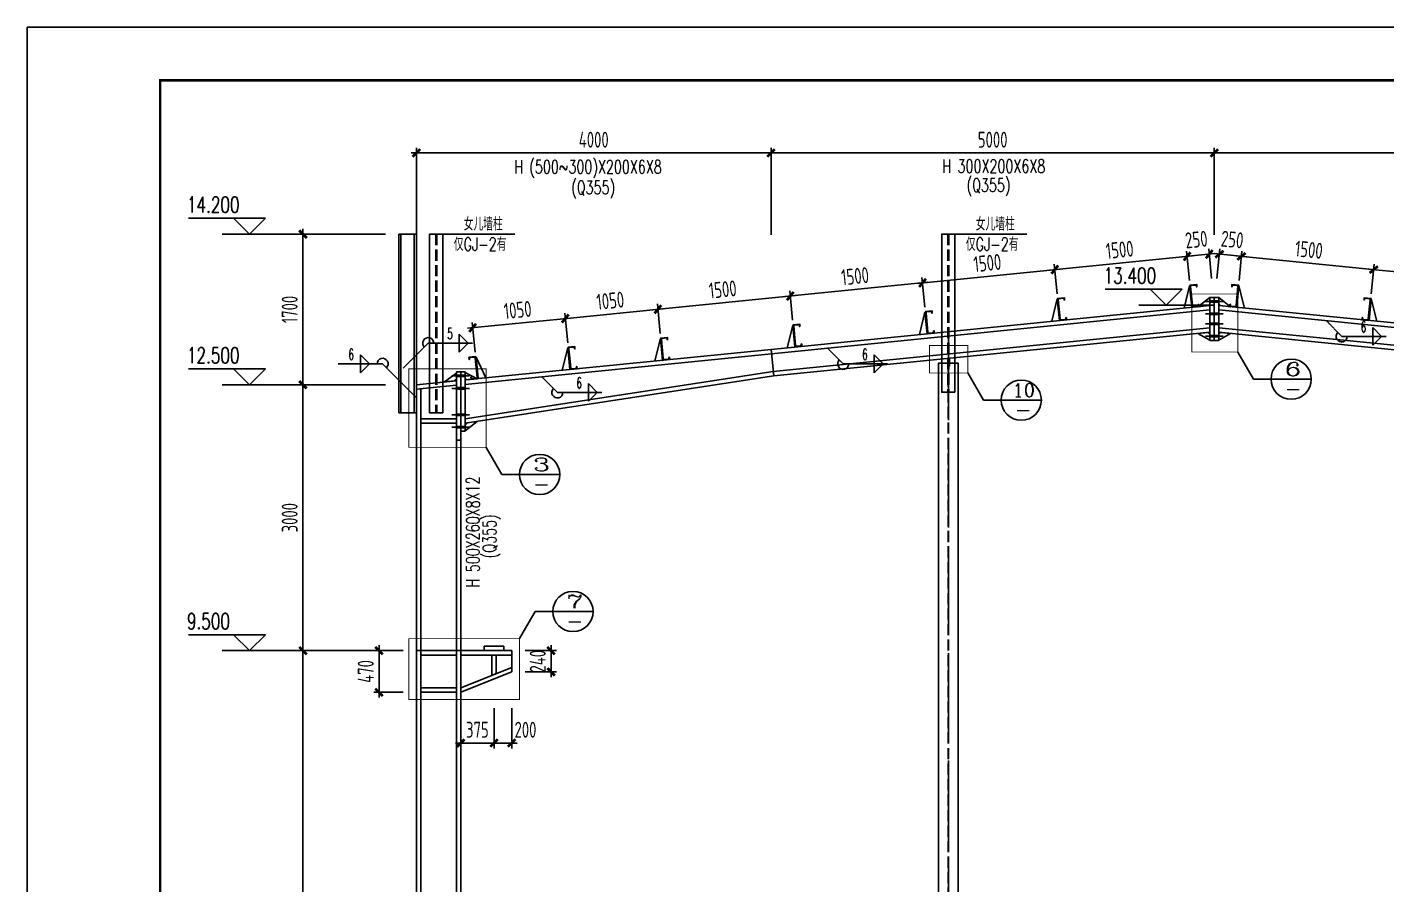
# Model space of a CAD drawing. Extents: x -1389621 to 57380, y -92505 to 283644.
# Drawn here: x -173839 to -143164, y 3862 to 23220 of the extents above; entities that cross this region are included whole.
import ezdxf
from ezdxf.enums import TextEntityAlignment as Align

# ---------------------------------------------------------------- set-up
doc = ezdxf.new("R2010")
doc.units = 0
doc.header["$LTSCALE"] = 100
doc.header["$MEASUREMENT"] = 0
doc.linetypes.add('DASH', pattern=[0.35, 0.25, -0.1])
doc.linetypes.add('DOTE', pattern=[2.42, 2, -0.2, 0.02, -0.2])
doc.layers.get('0').update_dxf_attribs({"linetype": 'CONTINUOUS'})
doc.layers.get('Defpoints').update_dxf_attribs({"linetype": 'CONTINUOUS'})
for name, color, linetype in [('114', 2, 'CONTINUOUS'), ('14', 2, 'CONTINUOUS'), ('BORDER', 7, 'CONTINUOUS'), ('DIM', 3, 'CONTINUOUS'), ('DIM_ELEV', 3, 'CONTINUOUS'), ('DIM_IDEN', 3, 'CONTINUOUS'), ('DOTE', 1, 'DOTE'), ('J', 4, 'CONTINUOUS'), ('柱子', 3, 'CONTINUOUS'), ('焊缝标注', 253, 'CONTINUOUS')]:
    doc.layers.add(name, color=color, linetype=linetype)
doc.layers.add('PUB_TEXT', color=7, linetype='CONTINUOUS', lineweight=15)
doc.styles.add('_TCH_DIM', font='SIMPLEX', dxfattribs={"bigfont": 'GBCBIG'})
doc.styles.add('_TCH_LABEL', font='COMPLEX', dxfattribs={"bigfont": 'GBCBIG'})
doc.styles.add('HZ1', font='simplex.shx', dxfattribs={"width": 0.7, "height": 888, "bigfont": 'fjktxt.shx'})
doc.styles.get("Standard").update_dxf_attribs({"font": 'txt', "height": 3, "bigfont": 'hztxt'})
doc.styles.add('TSSD_Dimension', font='tssdeng.shx', dxfattribs={"width": 0.7, "bigfont": 'hztxt.shx'})
doc.dimstyles.new('TSSD_100_100', dxfattribs={"dimtxt": 300, "dimasz": 100, "dimexe": 100, "dimexo": 250, "dimgap": 100, "dimtad": 1, "dimdec": 0, "dimzin": 0, "dimdsep": 46, "dimtxsty": 'TSSD_Dimension', "dimblk": 'ARCHTICK', "dimblk1": 'ARCHTICK', "dimblk2": 'ARCHTICK', "dimcen": 0, "dimdle": 100, "dimclrt": 7, "dimadec": 0, "dimazin": 0, "dimtfac": 1, "dimtdec": 0, "dimtix": 1, "dimtmove": 2, "dimatfit": 3, "dimfxl": 0, "dimtolj": 1, "dimtzin": 0, "dimarcsym": 0})

# ---------------------------------------------------------------- blocks, each defined once
blk = doc.blocks.new('_ArchTick')
at = {"color": 0, "linetype": 'ByBlock'}
blk.add_lwpolyline([(-0.71, -0.71, 0.5, 0.5, 0), (0.71, 0.71, 0.5, 0.5, 0)], format="xyseb", dxfattribs=at)
blk = doc.blocks.new('*D3')
at = {"layer": 'Defpoints', "color": 0, "ltscale": 100}
for p in [(-165457, 15148), (-167617, 9148), (-165457, 9148)]:
    blk.add_point(p, dxfattribs=at)
at = {"layer": 'DIM', "color": 0, "lineweight": -2, "ltscale": 100}
for p, q in [((-165757, 15148), (-167737, 15148)), ((-167617, 15268), (-167617, 9028)), ((-165757, 9148), (-167737, 9148))]:
    blk.add_line(p, q, dxfattribs=at)
at = {"layer": 'DIM', "color": 0, "lineweight": -2, "ltscale": 100, "xscale": 120, "yscale": 120, "zscale": 120}
for p, rotation in [((-167617, 15148), 90), ((-167617, 9148), 270)]:
    blk.add_blockref('_ArchTick', p, dxfattribs=dict(at, rotation=rotation))
at = {"layer": 'DIM', "color": 7, "ltscale": 100, "insert": (-167917, 12148), "char_height": 360, "attachment_point": 5, "rotation": 90, "style": 'TSSD_Dimension'}
blk.add_mtext('\\A1;3000', dxfattribs=at)
blk = doc.blocks.new('*D4')
at = {"layer": 'Defpoints', "color": 0, "ltscale": 100}
for p in [(-165457, 9148), (-167617, -9852), (-165457, -9852)]:
    blk.add_point(p, dxfattribs=at)
at = {"layer": 'DIM', "color": 0, "lineweight": -2, "ltscale": 100}
for p, q in [((-167617, 9268), (-167617, -9972)), ((-165757, 9148), (-167737, 9148)), ((-165757, -9852), (-167737, -9852))]:
    blk.add_line(p, q, dxfattribs=at)
at = {"layer": 'DIM', "color": 0, "lineweight": -2, "ltscale": 100, "xscale": 120, "yscale": 120, "zscale": 120}
for p, rotation in [((-167617, 9148), 90), ((-167617, -9852), 270)]:
    blk.add_blockref('_ArchTick', p, dxfattribs=dict(at, rotation=rotation))
at = {"layer": 'DIM', "color": 7, "ltscale": 100, "insert": (-167917, -352), "char_height": 360, "attachment_point": 5, "rotation": 90, "style": 'TSSD_Dimension'}
blk.add_mtext('\\A1;9650', dxfattribs=at)
blk = doc.blocks.new('*D18')
at = {"layer": 'Defpoints', "color": 0, "ltscale": 100}
for p in [(-157057, 20380), (-165057, 18236), (-157057, 18236)]:
    blk.add_point(p, dxfattribs=at)
at = {"layer": 'DIM', "color": 0, "lineweight": -2, "ltscale": 100}
for p, q in [((-165177, 20380), (-156937, 20380)), ((-165057, 18536), (-165057, 20500)), ((-157057, 18536), (-157057, 20500))]:
    blk.add_line(p, q, dxfattribs=at)
at = {"layer": 'DIM', "color": 0, "lineweight": -2, "ltscale": 100, "xscale": 120, "yscale": 120, "zscale": 120, "rotation": 180}
blk.add_blockref('_ArchTick', (-165057, 20380), dxfattribs=at)
at = {"layer": 'DIM', "color": 0, "lineweight": -2, "ltscale": 100, "xscale": 120, "yscale": 120, "zscale": 120}
blk.add_blockref('_ArchTick', (-157057, 20380), dxfattribs=at)
at = {"layer": 'DIM', "color": 7, "ltscale": 100, "insert": (-161057, 20680), "char_height": 360, "attachment_point": 5, "style": 'TSSD_Dimension'}
blk.add_mtext('\\A1;4000', dxfattribs=at)
blk = doc.blocks.new('*D19')
at = {"layer": 'Defpoints', "color": 0, "ltscale": 100}
for p in [(-147057, 20380), (-157057, 18236), (-147057, 18236)]:
    blk.add_point(p, dxfattribs=at)
at = {"layer": 'DIM', "color": 0, "lineweight": -2, "ltscale": 100}
for p, q in [((-157177, 20380), (-146937, 20380)), ((-157057, 18536), (-157057, 20500)), ((-147057, 18536), (-147057, 20500))]:
    blk.add_line(p, q, dxfattribs=at)
at = {"layer": 'DIM', "color": 0, "lineweight": -2, "ltscale": 100, "xscale": 120, "yscale": 120, "zscale": 120, "rotation": 180}
blk.add_blockref('_ArchTick', (-157057, 20380), dxfattribs=at)
at = {"layer": 'DIM', "color": 0, "lineweight": -2, "ltscale": 100, "xscale": 120, "yscale": 120, "zscale": 120}
blk.add_blockref('_ArchTick', (-147057, 20380), dxfattribs=at)
at = {"layer": 'DIM', "color": 7, "ltscale": 100, "insert": (-152057, 20680), "char_height": 360, "attachment_point": 5, "style": 'TSSD_Dimension'}
blk.add_mtext('\\A1;5000', dxfattribs=at)
blk = doc.blocks.new('*D20')
at = {"layer": 'Defpoints', "color": 0, "ltscale": 100}
for p in [(-137057, 20380), (-147057, 18236), (-137057, 18236)]:
    blk.add_point(p, dxfattribs=at)
at = {"layer": 'DIM', "color": 0, "lineweight": -2, "ltscale": 100}
for p, q in [((-147177, 20380), (-136937, 20380)), ((-147057, 18536), (-147057, 20500)), ((-137057, 18536), (-137057, 20500))]:
    blk.add_line(p, q, dxfattribs=at)
at = {"layer": 'DIM', "color": 0, "lineweight": -2, "ltscale": 100, "xscale": 120, "yscale": 120, "zscale": 120, "rotation": 180}
blk.add_blockref('_ArchTick', (-147057, 20380), dxfattribs=at)
at = {"layer": 'DIM', "color": 0, "lineweight": -2, "ltscale": 100, "xscale": 120, "yscale": 120, "zscale": 120}
blk.add_blockref('_ArchTick', (-137057, 20380), dxfattribs=at)
at = {"layer": 'DIM', "color": 7, "ltscale": 100, "insert": (-142057, 20680), "char_height": 360, "attachment_point": 5, "style": 'TSSD_Dimension'}
blk.add_mtext('\\A1;5000', dxfattribs=at)
blk = doc.blocks.new('A$C006D4F7D')
for p, q in [((54, 200), (0, 0)), ((54, 200), (58, 200)), ((70, 6), (54, 200)), ((74, 6), (58, 205))]:
    blk.add_line(p, q)
at = {"layer": 'J'}
blk.add_lwpolyline([(128, 24), (128, 30), (132, 31), (134, 11), (74, 6), (58, 205), (118, 210), (119, 190), (115, 190), (115, 196, 0.414214), (104, 205), (72, 202, 0.414214), (63, 192), (77, 20, 0.414214), (87, 11), (119, 14, 0.414214)], format="xyb", close=True, dxfattribs=at)
blk = doc.blocks.new('*D27')
at = {"layer": 'Defpoints', "color": 0, "ltscale": 100}
for p in [(-147171, 18096), (-147584, 17201), (-147087, 17251)]:
    blk.add_point(p, dxfattribs=at)
at = {"layer": 'DIM', "color": 0, "lineweight": -2, "ltscale": 100}
for p, q in [((-147788, 18034), (-147052, 18108)), ((-147614, 17500), (-147681, 18166)), ((-147117, 17549), (-147183, 18216))]:
    blk.add_line(p, q, dxfattribs=at)
at = {"layer": 'DIM', "color": 0, "lineweight": -2, "ltscale": 100, "xscale": 120, "yscale": 120, "zscale": 120}
for p, rotation in [((-147669, 18046), 185.7106062527718), ((-147171, 18096), 5.710606252771777)]:
    blk.add_blockref('_ArchTick', p, dxfattribs=dict(at, rotation=rotation))
at = {"layer": 'DIM', "color": 7, "ltscale": 100, "insert": (-147462, 18426), "char_height": 360, "attachment_point": 5, "rotation": 5.7106, "style": 'TSSD_Dimension'}
blk.add_mtext('\\A1;250', dxfattribs=at)
blk = doc.blocks.new('*D28')
at = {"layer": 'Defpoints', "color": 0, "ltscale": 100}
for p in [(-147669, 18046), (-147584, 17201), (-150570, 16903)]:
    blk.add_point(p, dxfattribs=at)
at = {"layer": 'DIM', "color": 0, "lineweight": -2, "ltscale": 100}
for p, q in [((-147614, 17500), (-147681, 18166)), ((-150773, 17736), (-147550, 18058)), ((-150599, 17201), (-150666, 17867))]:
    blk.add_line(p, q, dxfattribs=at)
at = {"layer": 'DIM', "color": 0, "lineweight": -2, "ltscale": 100, "xscale": 120, "yscale": 120, "zscale": 120}
for p, rotation in [((-147669, 18046), 5.710606252771777), ((-150654, 17748), 185.7106062527718)]:
    blk.add_blockref('_ArchTick', p, dxfattribs=dict(at, rotation=rotation))
at = {"layer": 'DIM', "color": 7, "ltscale": 100, "insert": (-149191, 18196), "char_height": 360, "attachment_point": 5, "rotation": 5.7106, "style": 'TSSD_Dimension'}
blk.add_mtext('\\A1;1500', dxfattribs=at)
blk = doc.blocks.new('*D29')
at = {"layer": 'Defpoints', "color": 0, "ltscale": 100}
for p in [(-150654, 17748), (-150570, 16903), (-153555, 16604)]:
    blk.add_point(p, dxfattribs=at)
at = {"layer": 'DIM', "color": 0, "lineweight": -2, "ltscale": 100}
for p, q in [((-150599, 17201), (-150666, 17867)), ((-153759, 17437), (-150535, 17760)), ((-153585, 16903), (-153651, 17569))]:
    blk.add_line(p, q, dxfattribs=at)
at = {"layer": 'DIM', "color": 0, "lineweight": -2, "ltscale": 100, "xscale": 120, "yscale": 120, "zscale": 120}
for p, rotation in [((-150654, 17748), 5.710606252771752), ((-153639, 17449), 185.7106062527718)]:
    blk.add_blockref('_ArchTick', p, dxfattribs=dict(at, rotation=rotation))
at = {"layer": 'DIM', "color": 7, "ltscale": 100, "insert": (-152176, 17897), "char_height": 360, "attachment_point": 5, "rotation": 5.7106, "style": 'TSSD_Dimension'}
blk.add_mtext('\\A1;1500', dxfattribs=at)
blk = doc.blocks.new('*D30')
at = {"layer": 'Defpoints', "color": 0, "ltscale": 100}
for p in [(-153639, 17449), (-153555, 16604), (-156540, 16306)]:
    blk.add_point(p, dxfattribs=at)
at = {"layer": 'DIM', "color": 0, "lineweight": -2, "ltscale": 100}
for p, q in [((-153585, 16903), (-153651, 17569)), ((-156744, 17139), (-153520, 17461)), ((-156570, 16604), (-156636, 17270))]:
    blk.add_line(p, q, dxfattribs=at)
at = {"layer": 'DIM', "color": 0, "lineweight": -2, "ltscale": 100, "xscale": 120, "yscale": 120, "zscale": 120}
for p, rotation in [((-153639, 17449), 5.710606252771675), ((-156624, 17151), 185.7106062527717)]:
    blk.add_blockref('_ArchTick', p, dxfattribs=dict(at, rotation=rotation))
at = {"layer": 'DIM', "color": 7, "ltscale": 100, "insert": (-155162, 17599), "char_height": 360, "attachment_point": 5, "rotation": 5.7106, "style": 'TSSD_Dimension'}
blk.add_mtext('\\A1;1500', dxfattribs=at)
blk = doc.blocks.new('*D31')
at = {"layer": 'Defpoints', "color": 0, "ltscale": 100}
for p in [(-156624, 17151), (-156540, 16306), (-159525, 16007)]:
    blk.add_point(p, dxfattribs=at)
at = {"layer": 'DIM', "color": 0, "lineweight": -2, "ltscale": 100}
for p, q in [((-156570, 16604), (-156636, 17270)), ((-159729, 16840), (-156505, 17163)), ((-159555, 16306), (-159621, 16972))]:
    blk.add_line(p, q, dxfattribs=at)
at = {"layer": 'DIM', "color": 0, "lineweight": -2, "ltscale": 100, "xscale": 120, "yscale": 120, "zscale": 120}
for p, rotation in [((-156624, 17151), 5.710606252771854), ((-159609, 16852), 185.7106062527719)]:
    blk.add_blockref('_ArchTick', p, dxfattribs=dict(at, rotation=rotation))
at = {"layer": 'DIM', "color": 7, "ltscale": 100, "insert": (-158147, 17300), "char_height": 360, "attachment_point": 5, "rotation": 5.7106, "style": 'TSSD_Dimension'}
blk.add_mtext('\\A1;1500', dxfattribs=at)
blk = doc.blocks.new('*D32')
at = {"layer": 'Defpoints', "color": 0, "ltscale": 100}
for p in [(-159609, 16852), (-159525, 16007), (-161614, 15798)]:
    blk.add_point(p, dxfattribs=at)
at = {"layer": 'DIM', "color": 0, "lineweight": -2, "ltscale": 100}
for p, q in [((-159555, 16306), (-159621, 16972)), ((-161818, 16631), (-159490, 16864)), ((-161644, 16097), (-161711, 16763))]:
    blk.add_line(p, q, dxfattribs=at)
at = {"layer": 'DIM', "color": 0, "lineweight": -2, "ltscale": 100, "xscale": 120, "yscale": 120, "zscale": 120}
for p, rotation in [((-159609, 16852), 5.710606252771726), ((-161699, 16643), 185.7106062527717)]:
    blk.add_blockref('_ArchTick', p, dxfattribs=dict(at, rotation=rotation))
at = {"layer": 'DIM', "color": 7, "ltscale": 100, "insert": (-160684, 17046), "char_height": 360, "attachment_point": 5, "rotation": 5.7106, "style": 'TSSD_Dimension'}
blk.add_mtext('\\A1;1050', dxfattribs=at)
blk = doc.blocks.new('*D33')
at = {"layer": 'Defpoints', "color": 0, "ltscale": 100}
for p in [(-161699, 16643), (-161614, 15798), (-163704, 15589)]:
    blk.add_point(p, dxfattribs=at)
at = {"layer": 'DIM', "color": 0, "lineweight": -2, "ltscale": 100}
for p, q in [((-163908, 16423), (-161580, 16655)), ((-161644, 16097), (-161711, 16763)), ((-163734, 15888), (-163801, 16554))]:
    blk.add_line(p, q, dxfattribs=at)
at = {"layer": 'DIM', "color": 0, "lineweight": -2, "ltscale": 100, "xscale": 120, "yscale": 120, "zscale": 120}
for p, rotation in [((-161699, 16643), 5.71060625277174), ((-163789, 16434), 185.7106062527717)]:
    blk.add_blockref('_ArchTick', p, dxfattribs=dict(at, rotation=rotation))
at = {"layer": 'DIM', "color": 7, "ltscale": 100, "insert": (-162774, 16837), "char_height": 360, "attachment_point": 5, "rotation": 5.7106, "style": 'TSSD_Dimension'}
blk.add_mtext('\\A1;1050', dxfattribs=at)
blk = doc.blocks.new('*D35')
at = {"layer": 'Defpoints', "color": 0, "ltscale": 100}
for p in [(-146942, 18096), (-147026, 17251), (-146529, 17201)]:
    blk.add_point(p, dxfattribs=at)
at = {"layer": 'DIM', "color": 0, "lineweight": -2, "ltscale": 100}
for p, q in [((-146325, 18034), (-147061, 18108)), ((-146997, 17549), (-146930, 18216)), ((-146499, 17500), (-146432, 18166))]:
    blk.add_line(p, q, dxfattribs=at)
at = {"layer": 'DIM', "color": 0, "lineweight": -2, "ltscale": 100, "xscale": 120, "yscale": 120, "zscale": 120}
for p, rotation in [((-146942, 18096), 174.2893937472282), ((-146444, 18046), 354.2893937472282)]:
    blk.add_blockref('_ArchTick', p, dxfattribs=dict(at, rotation=rotation))
at = {"layer": 'DIM', "color": 7, "ltscale": 100, "insert": (-146651, 18426), "char_height": 360, "attachment_point": 5, "rotation": 354.2894, "style": 'TSSD_Dimension'}
blk.add_mtext('\\A1;250', dxfattribs=at)
blk = doc.blocks.new('*D36')
at = {"layer": 'Defpoints', "color": 0, "ltscale": 100}
for p in [(-146444, 18046), (-146529, 17201), (-143544, 16903)]:
    blk.add_point(p, dxfattribs=at)
at = {"layer": 'DIM', "color": 0, "lineweight": -2, "ltscale": 100}
for p, q in [((-146499, 17500), (-146432, 18166)), ((-143340, 17736), (-146564, 18058)), ((-143514, 17201), (-143447, 17867))]:
    blk.add_line(p, q, dxfattribs=at)
at = {"layer": 'DIM', "color": 0, "lineweight": -2, "ltscale": 100, "xscale": 120, "yscale": 120, "zscale": 120}
for p, rotation in [((-146444, 18046), 174.2893937472282), ((-143459, 17748), 354.2893937472282)]:
    blk.add_blockref('_ArchTick', p, dxfattribs=dict(at, rotation=rotation))
at = {"layer": 'DIM', "color": 7, "ltscale": 100, "insert": (-144922, 18196), "char_height": 360, "attachment_point": 5, "rotation": 354.2894, "style": 'TSSD_Dimension'}
blk.add_mtext('\\A1;1500', dxfattribs=at)
blk = doc.blocks.new('*D37')
at = {"layer": 'Defpoints', "color": 0, "ltscale": 100}
for p in [(-143459, 17748), (-143544, 16903), (-140559, 16604)]:
    blk.add_point(p, dxfattribs=at)
at = {"layer": 'DIM', "color": 0, "lineweight": -2, "ltscale": 100}
for p, q in [((-143514, 17201), (-143447, 17867)), ((-140355, 17437), (-143579, 17760)), ((-140529, 16903), (-140462, 17569))]:
    blk.add_line(p, q, dxfattribs=at)
at = {"layer": 'DIM', "color": 0, "lineweight": -2, "ltscale": 100, "xscale": 120, "yscale": 120, "zscale": 120}
for p, rotation in [((-143459, 17748), 174.2893937472282), ((-140474, 17449), 354.2893937472282)]:
    blk.add_blockref('_ArchTick', p, dxfattribs=dict(at, rotation=rotation))
at = {"layer": 'DIM', "color": 7, "ltscale": 100, "insert": (-141937, 17897), "char_height": 360, "attachment_point": 5, "rotation": 354.2894, "style": 'TSSD_Dimension'}
blk.add_mtext('\\A1;1500', dxfattribs=at)
blk = doc.blocks.new('*D55')
at = {"layer": 'Defpoints', "color": 0, "ltscale": 100}
for p in [(-165457, 18548), (-167617, 15148), (-165457, 15148)]:
    blk.add_point(p, dxfattribs=at)
at = {"layer": 'DIM', "color": 0, "lineweight": -2, "ltscale": 100}
for p, q in [((-165757, 18548), (-167737, 18548)), ((-167617, 18668), (-167617, 15028)), ((-165757, 15148), (-167737, 15148))]:
    blk.add_line(p, q, dxfattribs=at)
at = {"layer": 'DIM', "color": 0, "lineweight": -2, "ltscale": 100, "xscale": 120, "yscale": 120, "zscale": 120}
for p, rotation in [((-167617, 18548), 90), ((-167617, 15148), 270)]:
    blk.add_blockref('_ArchTick', p, dxfattribs=dict(at, rotation=rotation))
at = {"layer": 'DIM', "color": 7, "ltscale": 100, "insert": (-167917, 16848), "char_height": 360, "attachment_point": 5, "rotation": 90, "style": 'TSSD_Dimension'}
blk.add_mtext('\\A1;1700', dxfattribs=at)
blk = doc.blocks.new('*D91')
at = {"layer": 'Defpoints', "color": 0, "ltscale": 100}
for p in [(-165057, 9148), (-165901, 8208), (-165057, 8208)]:
    blk.add_point(p, dxfattribs=at)
at = {"layer": 'DIM', "color": 0, "lineweight": -2, "ltscale": 100}
for p, q in [((-165901, 9268), (-165901, 8088)), ((-165357, 9148), (-166021, 9148)), ((-165357, 8208), (-166021, 8208))]:
    blk.add_line(p, q, dxfattribs=at)
at = {"layer": 'DIM', "color": 0, "lineweight": -2, "ltscale": 100, "xscale": 120, "yscale": 120, "zscale": 120}
for p, rotation in [((-165901, 9148), 90), ((-165901, 8208), 270)]:
    blk.add_blockref('_ArchTick', p, dxfattribs=dict(at, rotation=rotation))
at = {"layer": 'DIM', "color": 7, "ltscale": 100, "insert": (-166201, 8678), "char_height": 360, "attachment_point": 5, "rotation": 90, "style": 'TSSD_Dimension'}
blk.add_mtext('\\A1;470', dxfattribs=at)
blk = doc.blocks.new('*D92')
at = {"layer": 'Defpoints', "color": 0, "ltscale": 100}
for p in [(-163307, 8150), (-162907, 8150), (-163307, 7062)]:
    blk.add_point(p, dxfattribs=at)
at = {"layer": 'DIM', "color": 0, "lineweight": -2, "ltscale": 100}
for p, q in [((-163307, 7850), (-163307, 6942)), ((-162907, 7850), (-162907, 6942)), ((-162787, 7062), (-163427, 7062))]:
    blk.add_line(p, q, dxfattribs=at)
at = {"layer": 'DIM', "color": 0, "lineweight": -2, "ltscale": 100, "xscale": 120, "yscale": 120, "zscale": 120, "rotation": 180}
blk.add_blockref('_ArchTick', (-163307, 7062), dxfattribs=at)
at = {"layer": 'DIM', "color": 0, "lineweight": -2, "ltscale": 100, "xscale": 120, "yscale": 120, "zscale": 120}
blk.add_blockref('_ArchTick', (-162907, 7062), dxfattribs=at)
at = {"layer": 'DIM', "color": 7, "ltscale": 100, "insert": (-162597, 7362), "char_height": 360, "attachment_point": 5, "style": 'TSSD_Dimension'}
blk.add_mtext('\\A1;200', dxfattribs=at)
blk = doc.blocks.new('*D93')
at = {"layer": 'Defpoints', "color": 0, "ltscale": 100}
for p in [(-164057, 8150), (-163307, 8150), (-164057, 7062)]:
    blk.add_point(p, dxfattribs=at)
at = {"layer": 'DIM', "color": 0, "lineweight": -2, "ltscale": 100}
for p, q in [((-164057, 7850), (-164057, 6942)), ((-163307, 7850), (-163307, 6942)), ((-164057, 7062), (-164177, 7062)), ((-163307, 7062), (-164057, 7062)), ((-163307, 7062), (-163187, 7062))]:
    blk.add_line(p, q, dxfattribs=at)
at = {"layer": 'DIM', "color": 0, "lineweight": -2, "ltscale": 100, "xscale": 120, "yscale": 120, "zscale": 120}
blk.add_blockref('_ArchTick', (-164057, 7062), dxfattribs=at)
at = {"layer": 'DIM', "color": 0, "lineweight": -2, "ltscale": 100, "xscale": 120, "yscale": 120, "zscale": 120, "rotation": 180}
blk.add_blockref('_ArchTick', (-163307, 7062), dxfattribs=at)
at = {"layer": 'DIM', "color": 7, "ltscale": 100, "insert": (-163682, 7362), "char_height": 360, "attachment_point": 5, "style": 'TSSD_Dimension'}
blk.add_mtext('\\A1;375', dxfattribs=at)
blk = doc.blocks.new('*D94')
at = {"layer": 'Defpoints', "color": 0, "ltscale": 100}
for p in [(-162907, 9148), (-162020, 9148), (-162907, 8668)]:
    blk.add_point(p, dxfattribs=at)
at = {"layer": 'DIM', "color": 0, "lineweight": -2, "ltscale": 100}
for p, q in [((-162020, 9148), (-162020, 9268)), ((-162607, 9148), (-161900, 9148)), ((-162020, 8668), (-162020, 9148)), ((-162607, 8668), (-161900, 8668)), ((-162020, 8668), (-162020, 8548))]:
    blk.add_line(p, q, dxfattribs=at)
at = {"layer": 'DIM', "color": 0, "lineweight": -2, "ltscale": 100, "xscale": 120, "yscale": 120, "zscale": 120}
for p, rotation in [((-162020, 9148), 270), ((-162020, 8668), 90)]:
    blk.add_blockref('_ArchTick', p, dxfattribs=dict(at, rotation=rotation))
at = {"layer": 'DIM', "color": 7, "ltscale": 100, "insert": (-162320, 8908), "char_height": 360, "attachment_point": 5, "rotation": 90, "style": 'TSSD_Dimension'}
blk.add_mtext('\\A1;240', dxfattribs=at)

msp = doc.modelspace()

# ---------------------------------------------------------------- linework, layer by layer
at = {"ltscale": 100}
for p, q in [((-164459.2, 18548.223), (-162839.497, 18548.223)), ((-152907.057, 18548.223), (-151287.353, 18548.223))]:
    msp.add_line(p, q, dxfattribs=at)
at = {"layer": '114'}
for p, q in [((-147256.651, 17028.222), (-146856.651, 17028.222)), ((-147256.651, 16747.722), (-146856.651, 16747.722)), ((-147256.651, 16525.725), (-146856.651, 16525.725)), ((-147256.651, 16245.232), (-146856.651, 16245.232)), ((-164256.653, 15348.223), (-163856.653, 15348.223)), ((-164256.653, 15067.724), (-163856.653, 15067.724)), ((-164256.653, 14471.38), (-163856.653, 14471.38)), ((-164256.653, 14190.203), (-163856.653, 14190.203))]:
    msp.add_line(p, q, dxfattribs=at)
at = {"layer": '114', "color": 1, "const_width": 70}
for points in [[(-147156.651, 17028.222), (-146956.651, 17028.222)], [(-147156.651, 16747.722), (-146956.651, 16747.722)], [(-147156.651, 16525.725), (-146956.651, 16525.725)], [(-147156.651, 16245.232), (-146956.651, 16245.232)], [(-164156.653, 15348.223), (-163956.653, 15348.223)], [(-164156.653, 15067.724), (-163956.653, 15067.724)], [(-164156.653, 14471.38), (-163956.653, 14471.38)], [(-164156.653, 14190.203), (-163956.653, 14190.203)]]:
    msp.add_lwpolyline(points, dxfattribs=at)
at = {"layer": '14'}
for p, q in [((-147425.311, 16911.358), (-147156.651, 17118.224)), ((-147196.452, 16934.246), (-147425.311, 16911.358)), ((-147156.651, 16978.222), (-147196.452, 16934.246)), ((-147156.651, 17118.224), (-147156.651, 16978.222)), ((-147156.651, 17118.224), (-147056.651, 17118.224)), ((-147156.651, 16148.223), (-147156.651, 17118.224)), ((-147056.651, 17118.224), (-147056.651, 16148.223)), ((-147056.651, 17118.224), (-146956.651, 17118.224)), ((-147056.651, 16148.223), (-147056.651, 17118.224)), ((-146956.651, 17118.224), (-146687.991, 16911.358)), ((-146956.651, 16978.222), (-146956.651, 17118.224)), ((-146956.651, 17118.224), (-146956.651, 16148.223)), ((-146916.85, 16934.246), (-146956.651, 16978.222)), ((-146687.991, 16911.358), (-146916.85, 16934.246)), ((-147425.311, 16308.367), (-147196.452, 16331.255)), ((-147156.651, 16155.23), (-147425.311, 16308.367)), ((-147196.452, 16331.255), (-147156.651, 16295.232)), ((-147156.651, 16295.232), (-147156.651, 16155.23)), ((-146956.651, 16295.232), (-146916.85, 16331.255)), ((-146687.991, 16308.367), (-146956.651, 16155.23)), ((-146956.651, 16155.23), (-146956.651, 16295.232)), ((-146916.85, 16331.255), (-146687.991, 16308.367)), ((-147056.651, 16148.223), (-147156.651, 16148.223)), ((-146956.651, 16148.223), (-147056.651, 16148.223)), ((-164425.313, 15211.358), (-164156.653, 15408.22)), ((-164156.653, 15436.974), (-164056.653, 15436.974)), ((-164156.653, 13900.207), (-164156.653, 15436.974)), ((-164156.653, 15408.22), (-164156.653, 15278.222)), ((-164056.653, 15436.974), (-163956.653, 15436.974)), ((-164056.653, 14100.207), (-164056.653, 15436.974)), ((-164056.653, 15436.974), (-164056.653, 13900.207)), ((-163956.653, 15436.974), (-163956.653, 14100.207)), ((-163956.653, 15428.222), (-163687.993, 15285.088)), ((-163956.653, 15298.223), (-163956.653, 15428.222)), ((-165056.653, 15148.223), (-164156.653, 15238.225)), ((-165056.653, 15047.722), (-165056.653, 15148.223)), ((-164156.653, 15137.725), (-165056.653, 15047.722)), ((-164196.455, 15234.246), (-164425.313, 15211.358)), ((-164156.653, 15278.222), (-164196.455, 15234.246)), ((-164156.653, 15238.225), (-164156.653, 15137.725)), ((-163916.852, 15262.2), (-163956.653, 15298.223)), ((-163687.993, 15285.088), (-163916.852, 15262.2)), ((-164956.653, 14280.791), (-164956.653, 14380.791)), ((-164956.653, 14380.791), (-164156.653, 14380.791)), ((-164156.653, 14280.791), (-164956.653, 14280.791)), ((-164156.653, 14380.791), (-164156.653, 14280.791)), ((-163689.794, 14321.27), (-163956.653, 14110.204)), ((-163956.653, 14240.203), (-163917.119, 14286.291)), ((-163956.653, 14110.204), (-163956.653, 14240.203)), ((-163917.119, 14286.291), (-163689.794, 14321.27)), ((-164056.653, 13900.207), (-164156.653, 13900.207)), ((-163956.653, 14100.207), (-164056.653, 14100.207)), ((-163526.654, 9148.223), (-163526.654, 9248.223)), ((-163526.654, 9248.223), (-163086.654, 9248.223)), ((-163086.654, 9248.223), (-163086.654, 9148.223)), ((-164956.654, 9048.223), (-164956.654, 9148.223)), ((-164956.654, 9148.223), (-164156.654, 9148.223)), ((-164156.654, 9048.223), (-164956.654, 9048.223)), ((-164156.654, 9148.223), (-164156.654, 9048.223)), ((-164056.654, 9048.223), (-164056.654, 9148.223)), ((-164056.654, 9148.223), (-162906.654, 9148.223)), ((-162906.654, 9048.223), (-164056.654, 9048.223)), ((-164056.654, 9048.223), (-164056.654, 8308.223)), ((-162906.654, 9048.223), (-164056.654, 9048.223)), ((-163086.654, 9148.223), (-163526.654, 9148.223)), ((-163356.654, 9048.223), (-163256.654, 9048.223)), ((-163356.654, 8588.222), (-163356.654, 9048.223)), ((-163256.654, 9048.223), (-163256.654, 8628.222)), ((-162906.654, 9148.223), (-162906.654, 9048.223)), ((-162906.654, 8768.224), (-162906.654, 9048.223)), ((-164056.654, 8308.223), (-162906.654, 8768.224)), ((-164056.654, 8308.223), (-162906.654, 8768.224)), ((-162906.654, 8668.224), (-164056.654, 8208.223)), ((-163256.654, 8628.222), (-163356.654, 8588.222)), ((-162906.654, 8768.224), (-162906.654, 8668.224)), ((-164956.654, 8208.223), (-164956.654, 8308.223)), ((-164956.654, 8308.223), (-164156.654, 8308.223)), ((-164156.654, 8308.223), (-164156.654, 8208.223)), ((-164056.654, 8208.223), (-164056.654, 8308.223)), ((-164156.654, 8208.223), (-164956.654, 8208.223))]:
    msp.add_line(p, q, dxfattribs=at)
at = {"layer": 'BORDER'}
msp.add_lwpolyline([(-173838.949, -48060.427), (-173838.949, 23219.573), (-72918.949, 23219.573), (-72918.949, -48060.427)], close=True, dxfattribs=at)
at = {"layer": 'BORDER', "const_width": 60}
msp.add_lwpolyline([(-170838.949, -46860.427), (-170838.949, 22019.573), (-74118.949, 22019.573), (-74118.949, -46860.427)], close=True, dxfattribs=at)
at = {"layer": 'DIM_ELEV'}
for p, q in [((-168462.772, 18908.079), (-170199.462, 18908.079)), ((-168822.628, 18548.223), (-169182.484, 18908.079)), ((-168822.628, 18548.223), (-168462.772, 18908.079)), ((-167737.034, 18548.223), (-169439.044, 18548.223)), ((-147782.39, 17308.081), (-149519.08, 17308.081)), ((-148142.246, 16948.225), (-148502.102, 17308.081)), ((-148142.246, 16948.225), (-147782.39, 17308.081)), ((-147056.651, 16948.225), (-148758.662, 16948.225)), ((-168462.772, 15508.079), (-170199.462, 15508.079)), ((-168822.628, 15148.223), (-169182.484, 15508.079)), ((-168822.628, 15148.223), (-168462.772, 15508.079)), ((-167737.034, 15148.223), (-169439.044, 15148.223)), ((-168462.772, 9508.079), (-170199.462, 9508.079)), ((-168822.628, 9148.223), (-169182.484, 9508.079)), ((-168822.628, 9148.223), (-168462.772, 9508.079)), ((-167737.034, 9148.223), (-169439.044, 9148.223))]:
    msp.add_line(p, q, dxfattribs=at)
at = {"layer": 'DIM_IDEN'}
for p, q in [((-146173.283, 15275.36, 198.099), (-146527.48, 15888.145, 198.099)), ((-152262.909, 14801.502, 198.099), (-152617.106, 15414.287, 198.099)), ((-144867.92, 15275.36, 198.099), (-146173.283, 15275.36, 198.099)), ((-150957.546, 14801.502, 198.099), (-152262.909, 14801.502, 198.099)), ((-163129.159, 13122.578, 198.099), (-163483.357, 13735.364, 198.099)), ((-161823.796, 13122.578, 198.099), (-163129.159, 13122.578, 198.099)), ((-162377.275, 10030.836, 198.099), (-162731.472, 9418.05, 198.099)), ((-161071.912, 10030.836, 198.099), (-162377.275, 10030.836, 198.099))]:
    msp.add_line(p, q, dxfattribs=at)
for centre in [(-145321.902, 15275.36, 198.099), (-151411.528, 14801.502, 198.099), (-162277.778, 13122.578, 198.099), (-161525.894, 10030.836, 198.099)]:
    msp.add_circle(centre, 453.982, dxfattribs=at)
at = {"layer": 'DOTE', "linetype": 'DOTE', "ltscale": 10}
for p, q in [((-153056.653, 16348.224), (-153056.653, -10502.73)), ((-165056.653, 15148.223), (-165056.653, -10502.73))]:
    msp.add_line(p, q, dxfattribs=at)
at = {"layer": 'PUB_TEXT', "const_width": 20.01, "elevation": 198.099}
for points in [[(-146527.48, 15888.145), (-147564.075, 15888.145), (-147564.075, 17197.304), (-146527.48, 17197.304)], [(-152617.106, 15414.287), (-153481.354, 15414.287), (-153481.354, 16033.649), (-152617.106, 16033.649)], [(-163483.357, 13735.364), (-165226.391, 13735.364), (-165226.391, 15509.809), (-163483.357, 15509.809)], [(-162731.472, 8045.682), (-165226.391, 8045.682), (-165226.391, 9418.05), (-162731.472, 9418.05)]]:
    msp.add_lwpolyline(points, close=True, dxfattribs=at)
at = {"layer": '柱子'}
for p, q in [((-165456.653, 18548.223), (-165056.653, 18548.223)), ((-165456.653, 18548.223), (-165356.653, 18548.223)), ((-165456.653, 14513.799), (-165456.653, 18548.223)), ((-165406.653, 14513.799), (-165406.653, 18548.223)), ((-165156.653, 18548.223), (-165056.653, 18548.223)), ((-165106.653, 14513.799), (-165106.653, 18548.223)), ((-165056.653, 14513.799), (-165056.653, 18548.223)), ((-157056.653, 15948.223), (-147156.651, 16938.225)), ((-146956.651, 16938.225), (-137255.664, 15968.12)), ((-157046.703, 15848.717), (-147156.651, 16837.725)), ((-146956.651, 16837.725), (-137265.613, 15868.621)), ((-157006.901, 15450.701), (-147156.651, 16435.729)), ((-156996.951, 15351.201), (-147156.651, 16335.235)), ((-146956.651, 16435.729), (-137305.411, 15470.598)), ((-146956.651, 16335.235), (-137315.36, 15371.099)), ((-163956.653, 15258.22), (-157056.653, 15948.223)), ((-163956.653, 15157.72), (-157046.703, 15848.717)), ((-157056.653, 15948.223), (-156996.951, 15351.201)), ((-163956.653, 14381.383), (-157006.915, 15450.847)), ((-163956.653, 14280.205), (-156996.951, 15351.201)), ((-165056.653, 15047.722), (-164956.653, 15057.72)), ((-165056.653, 9148.223), (-165056.653, 15047.722)), ((-164956.653, 9148.223), (-164956.653, 15057.72)), ((-165456.653, 14513.799), (-165056.653, 14513.799)), ((-164156.653, 13900.207), (-164056.653, 13900.207)), ((-164156.653, 9148.223), (-164156.653, 13900.207)), ((-164056.653, 9148.223), (-164056.653, 13900.207)), ((-165056.654, 9148.223), (-164956.654, 9148.223)), ((-165056.653, -9751.777), (-165056.654, 9148.223)), ((-164956.654, 9148.223), (-164156.654, 9148.223)), ((-164956.653, -9751.777), (-164956.654, 9148.223)), ((-164156.654, 9148.223), (-164056.654, 9148.223)), ((-164156.653, -9751.777), (-164156.654, 9148.223)), ((-164056.653, -9751.777), (-164056.654, 9148.223))]:
    msp.add_line(p, q, dxfattribs=at)
at = {"layer": '柱子', "linetype": 'DASH', "ltscale": 10}
for p, q in [((-164619.2, 18548.223), (-164619.2, 14514.687)), ((-164599.2, 18548.223), (-164599.2, 14514.687)), ((-153067.057, 18548.223), (-153067.057, 14980.607)), ((-153047.057, 18548.223), (-153047.057, 14980.607)), ((-153062.653, -9751.777), (-153062.653, 15639.536)), ((-153050.653, -9751.777), (-153050.653, 15639.536))]:
    msp.add_line(p, q, dxfattribs=at)
at = {"layer": '柱子'}
for points in [[(-164459.2, 14514.687), (-164459.2, 18548.223), (-164759.2, 18548.223), (-164759.2, 14514.687), (-164458.797, 14514.687)], [(-152907.057, 14980.607), (-152907.057, 18548.223), (-153207.057, 18548.223), (-153207.057, 14980.607), (-152906.653, 14980.607)]]:
    msp.add_lwpolyline(points, dxfattribs=at)
for points in [[(-153050.653, 15571.014), (-153034.131, 15571.014), (-153034.131, 15745.391), (-153050.653, 15745.391)], [(-153276.653, -9751.777), (-153276.653, 15639.536), (-152836.653, 15639.536), (-152836.653, -9751.777)]]:
    msp.add_lwpolyline(points, close=True, dxfattribs=at)
at = {"layer": '焊缝标注'}
for p, q in [((-144533.891, 16595.452), (-144181.325, 16240.911)), ((-164090.742, 16287.865), (-163890.742, 16087.865)), ((-164090.742, 16087.865), (-164090.742, 16287.865)), ((-143481.325, 16440.911), (-143281.325, 16240.911)), ((-143481.325, 16240.911), (-143481.325, 16440.911)), ((-165356.653, 15522.405), (-164790.742, 16087.865)), ((-164790.742, 16087.865), (-163790.742, 16087.865)), ((-164090.742, 15887.865), (-163890.742, 16087.865)), ((-164090.742, 16087.865), (-164090.742, 15887.865)), ((-155781.993, 15975.189), (-155429.427, 15620.654)), ((-144181.325, 16240.911), (-143181.325, 16240.911)), ((-143481.325, 16040.911), (-143281.325, 16240.911)), ((-143481.325, 16240.911), (-143481.325, 16040.911)), ((-166119.416, 15620.598), (-166319.416, 15820.598)), ((-166319.416, 15620.598), (-166319.416, 15820.598)), ((-154729.427, 15820.654), (-154529.427, 15620.654)), ((-154729.427, 15620.654), (-154729.427, 15820.654)), ((-165819.416, 15620.598), (-166819.416, 15620.598)), ((-166119.416, 15620.598), (-166319.416, 15420.598)), ((-166319.416, 15620.598), (-166319.416, 15420.598)), ((-165056.653, 14856.011), (-165819.416, 15620.598)), ((-155429.427, 15620.654), (-154429.427, 15620.654)), ((-154729.427, 15420.654), (-154529.427, 15620.654)), ((-154729.427, 15620.654), (-154729.427, 15420.654)), ((-162229.166, 15330.474), (-161876.599, 14975.933)), ((-161176.599, 15175.933), (-160976.599, 14975.933)), ((-161176.599, 14975.933), (-161176.599, 15175.933)), ((-161876.599, 14975.933), (-160876.599, 14975.933)), ((-161176.599, 14775.933), (-160976.599, 14975.933)), ((-161176.599, 14975.933), (-161176.599, 14775.933))]:
    msp.add_line(p, q, dxfattribs=at)
for centre, start, end in [((-144181.325, 16240.911), 134.8402495, 0), ((-164790.742, 16087.865), 0, 224.9771181), ((-165819.416, 15620.598), 314.9315478, 180.000005), ((-155429.427, 15620.654), 134.8402495, 0), ((-161876.599, 14975.933), 134.8402647, 0)]:
    msp.add_arc(centre, 125, start, end, dxfattribs=at)
for points in [[(-144533.891, 16595.452), (-144474.013, 16513.964), (-144452.742, 16535.119)], [(-155781.993, 15975.189), (-155722.116, 15893.707), (-155700.844, 15914.861)], [(-165356.653, 15522.405), (-165275.312, 15582.476), (-165296.516, 15603.698)], [(-162229.166, 15330.474), (-162169.289, 15248.986), (-162148.016, 15270.141)], [(-165056.653, 14856.011), (-165116.66, 14937.401), (-165137.898, 14916.21)]]:
    msp.add_solid(points, dxfattribs=at)

# ---------------------------------------------------------------- block references
at = {"linetype": 'Continuous', "yscale": 2.507021294204378, "zscale": 2.507021293911778}
for p, xscale, rotation in [((-147738.769, 16880.013), 2.507021293974568, 1.136684992523913), ((-146374.537, 16880.013), -2.507021293974568, 358.863315007476), ((-150723.881, 16581.501), 2.507021293974568, 1.136684992523913), ((-143389.425, 16581.501), -2.507021293974568, 358.863315007476), ((-153708.992, 16282.99), 2.507021293974568, 1.136684992523913), ((-156694.104, 15984.478), 2.507021293974568, 1.136684992523913), ((-161768.793, 15477.008), 2.507021293974568, 1.136684992523913), ((-159679.215, 15685.966), 2.507021293974568, 1.136684992523913), ((-163489.173, 15304.969), -2.507021293974568, 10.28452751303836)]:
    msp.add_blockref('A$C006D4F7D', p, dxfattribs=dict(at, xscale=xscale, rotation=rotation))

# ---------------------------------------------------------------- texts
at = {"style": 'HZ1', "width": 0.7}
for s, p in [('H (500~300)X200X6X8', (-162852.05, 19917.139, -117.363)), ('H 300X200X6X8', (-153191.272, 19934.876, -117.363)), ('(Q355)', (-161565.026, 19452.731, -15.601)), ('(Q355)', (-152645.339, 19505.333, -15.601)), ('女儿墙柱', (-163992.072, 18628.322, -15.601)), ('女儿墙柱', (-152439.928, 18628.322, -15.601)), ('仅GJ-2有', (-164213.771, 18171.345, -15.601)), ('仅GJ-2有', (-152661.627, 18171.345, -15.601))]:
    msp.add_text(s, height=300, dxfattribs=at).set_placement(p)
for s, p in [('H 500X260X8X12', (-163632.541, 10577.279, -117.363)), ('(Q355)', (-163259.932, 11234.49, -15.601))]:
    msp.add_text(s, height=300, rotation=90, dxfattribs=at).set_placement(p)
at = {"layer": 'PUB_TEXT'}
for s, height, style, width, p in [('14.200', 356.8572, '_TCH_DIM', 0.705882, (-170235.448, 19034.028)), ('13.400', 356.8572, '_TCH_DIM', 0.705882, (-149555.065, 17434.031)), ('12.500', 356.8572, '_TCH_DIM', 0.705882, (-170235.448, 15634.029)), ('6', 297.983, '_TCH_LABEL', 1.5, (-145470.894, 15351.577, 198.099)), ('-', 297.983, '_TCH_LABEL', 1.166667, (-145470.894, 14912.166, 198.099)), ('-', 297.983, '_TCH_LABEL', 1.166667, (-151560.519, 14438.308, 198.099)), ('3', 297.983, '_TCH_LABEL', 1.5, (-162426.77, 13198.795, 198.099)), ('-', 297.983, '_TCH_LABEL', 1.166667, (-162426.77, 12759.384, 198.099)), ('7', 297.983, '_TCH_LABEL', 1.5, (-161674.885, 10107.054, 198.099)), ('9.500', 356.8572, '_TCH_DIM', 0.705882, (-170235.448, 9634.028)), ('-', 297.983, '_TCH_LABEL', 1.166667, (-161674.885, 9667.642, 198.099))]:
    msp.add_text(s, height=height, dxfattribs=dict(at, style=style, width=width)).set_placement(p)
at = {"layer": 'PUB_TEXT', "style": '_TCH_LABEL'}
msp.add_text('10', height=297.9828, dxfattribs=at).set_placement((-151611.585, 14877.719, 198.099))
at = {"layer": '焊缝标注'}
for s, width, p, p2 in [('6', 0.980005, (-143751.325, 16330.913), (-143628.824, 16330.913)), ('5', 0.91, (-164360.742, 16177.868), (-164238.242, 16177.868)), ('6', 0.98, (-166589.416, 15710.601), (-166466.916, 15710.601)), ('6', 0.979999, (-154999.426, 15710.656), (-154876.926, 15710.656)), ('6', 0.979999, (-161446.599, 15065.935), (-161324.099, 15065.935))]:
    msp.add_text(s, height=250, dxfattribs=dict(at, width=width)).set_placement(p, p2, align=Align.FIT)

# ---------------------------------------------------------------- dimensions: what is measured, and where the dimension line sits
at = {"layer": 'DIM', "ltscale": 100}
for base, p1, p2, text, picture, middle in [((-157056.653, 20380.313), (-165056.653, 18235.661), (-157056.653, 18235.661), '4000', '*D18', (-161056.653, 20680.313)), ((-147056.653, 20380.313), (-157056.653, 18235.661), (-147056.653, 18235.661), '5000', '*D19', (-152056.653, 20680.313)), ((-137056.653, 20380.313), (-147056.653, 18235.661), (-137056.653, 18235.661), '5000', '*D20', (-142056.653, 20680.313)), ((-164056.654, 7061.683), (-163306.654, 8150.289), (-164056.654, 8150.289), '375', '*D93', (-163681.654, 7361.683))]:
    dim = msp.add_linear_dim(base=base, p1=p1, p2=p2, text=text, dimstyle='TSSD_100_100', override={"dimscale": 1.2}, dxfattribs=at)
    dim.commit()
    dim.dimension.update_dxf_attribs({"geometry": picture, "text_midpoint": middle})
for base, p1, p2, text, picture, middle in [((-167617.034, 15148.223), (-165456.653, 18548.223), (-165456.653, 15148.223), '1700', '*D55', (-167917.034, 16848.223)), ((-167617.034, 9148.223), (-165456.653, 15148.223), (-165456.653, 9148.223), '3000', '*D3', (-167917.034, 12148.223)), ((-167617.034, -9851.777), (-165456.653, 9148.223), (-165456.653, -9851.777), '9650', '*D4', (-167917.034, -351.777)), ((-165901.434, 8208.223), (-165056.654, 9148.223), (-165056.654, 8208.223), '470', '*D91', (-166201.434, 8678.223)), ((-162019.806, 9148.223), (-162906.654, 8668.224), (-162906.654, 9148.223), '240', '*D94', (-162319.806, 8908.223))]:
    dim = msp.add_linear_dim(base=base, p1=p1, p2=p2, angle=90, text=text, dimstyle='TSSD_100_100', override={"dimscale": 1.2}, dxfattribs=at)
    dim.commit()
    dim.dimension.update_dxf_attribs({"geometry": picture, "text_midpoint": middle})
for p1, p2, distance, text, picture, middle in [((-150569.551, 16902.652), (-147584.439, 17201.164), 849.484, '1500', '*D28', (-149191.373, 18195.688)), ((-143543.755, 16902.652), (-146528.867, 17201.164), -849.484, '1500', '*D36', (-144921.933, 18195.688)), ((-153554.662, 16604.14), (-150569.551, 16902.652), 849.484, '1500', '*D29', (-152176.485, 17897.176)), ((-140558.644, 16604.14), (-143543.755, 16902.652), -849.484, '1500', '*D37', (-141936.821, 17897.176)), ((-156539.774, 16305.629), (-153554.662, 16604.14), 849.484, '1500', '*D30', (-155161.596, 17598.664)), ((-159524.885, 16007.117), (-156539.774, 16305.629), 849.484, '1500', '*D31', (-158146.708, 17300.152)), ((-161614.463, 15798.159), (-159524.885, 16007.117), 849.484, '1050', '*D32', (-160684.052, 17046.417)), ((-163704.041, 15589.2), (-161614.463, 15798.159), 849.484, '1050', '*D33', (-162773.631, 16837.459))]:
    dim = msp.add_aligned_dim(p1=p1, p2=p2, distance=distance, text=text, dimstyle='TSSD_100_100', override={"dimscale": 1.2}, dxfattribs=at)
    dim.commit()
    dim.dimension.update_dxf_attribs({"geometry": picture, "text_midpoint": middle})
for base, p1, p2, angle, picture, middle in [((-147171.448, 18096.185), (-147584.439, 17201.164), (-147086.921, 17250.916), 5.7106063, '*D27', (-147461.987, 18425.511)), ((-146941.858, 18096.185), (-146528.867, 17201.164), (-147026.385, 17250.916), 174.2893937, '*D35', (-146651.319, 18425.511))]:
    dim = msp.add_linear_dim(base=base, p1=p1, p2=p2, angle=angle, text='250', dimstyle='TSSD_100_100', override={"dimscale": 1.2}, dxfattribs=at)
    dim.commit()
    dim.dimension.update_dxf_attribs({"geometry": picture, "text_midpoint": middle, "dimtype": 161})
dim = msp.add_linear_dim(base=(-163306.654, 7061.683), p1=(-162906.654, 8150.289), p2=(-163306.654, 8150.289), text='200', dimstyle='TSSD_100_100', override={"dimscale": 1.2}, dxfattribs=at)
dim.commit()
dim.dimension.update_dxf_attribs({"geometry": '*D92', "text_midpoint": (-162596.962, 7361.683), "dimtype": 160})

doc.saveas('drawing.dxf')
